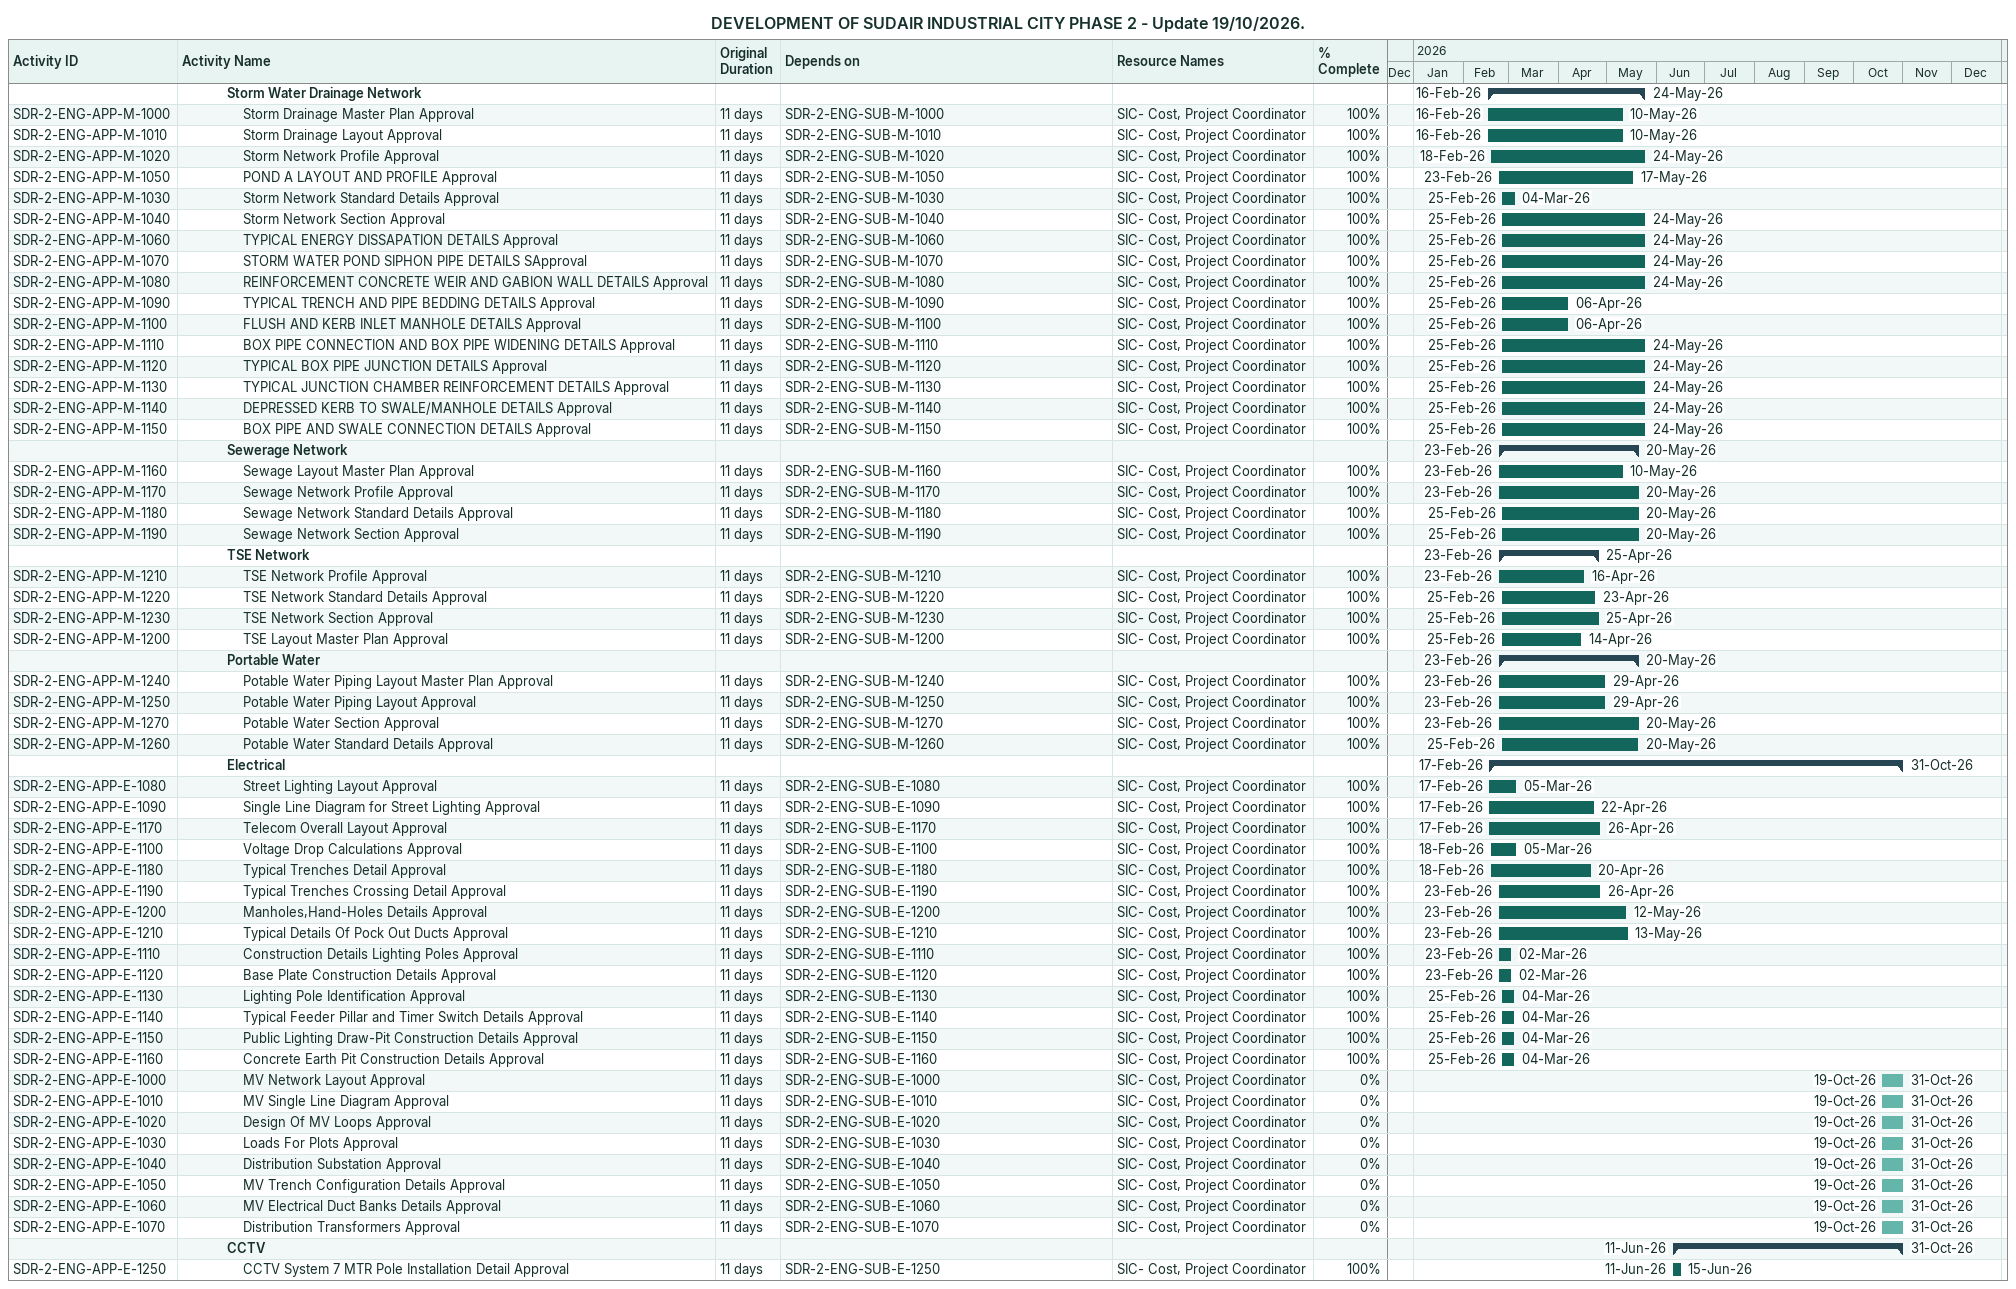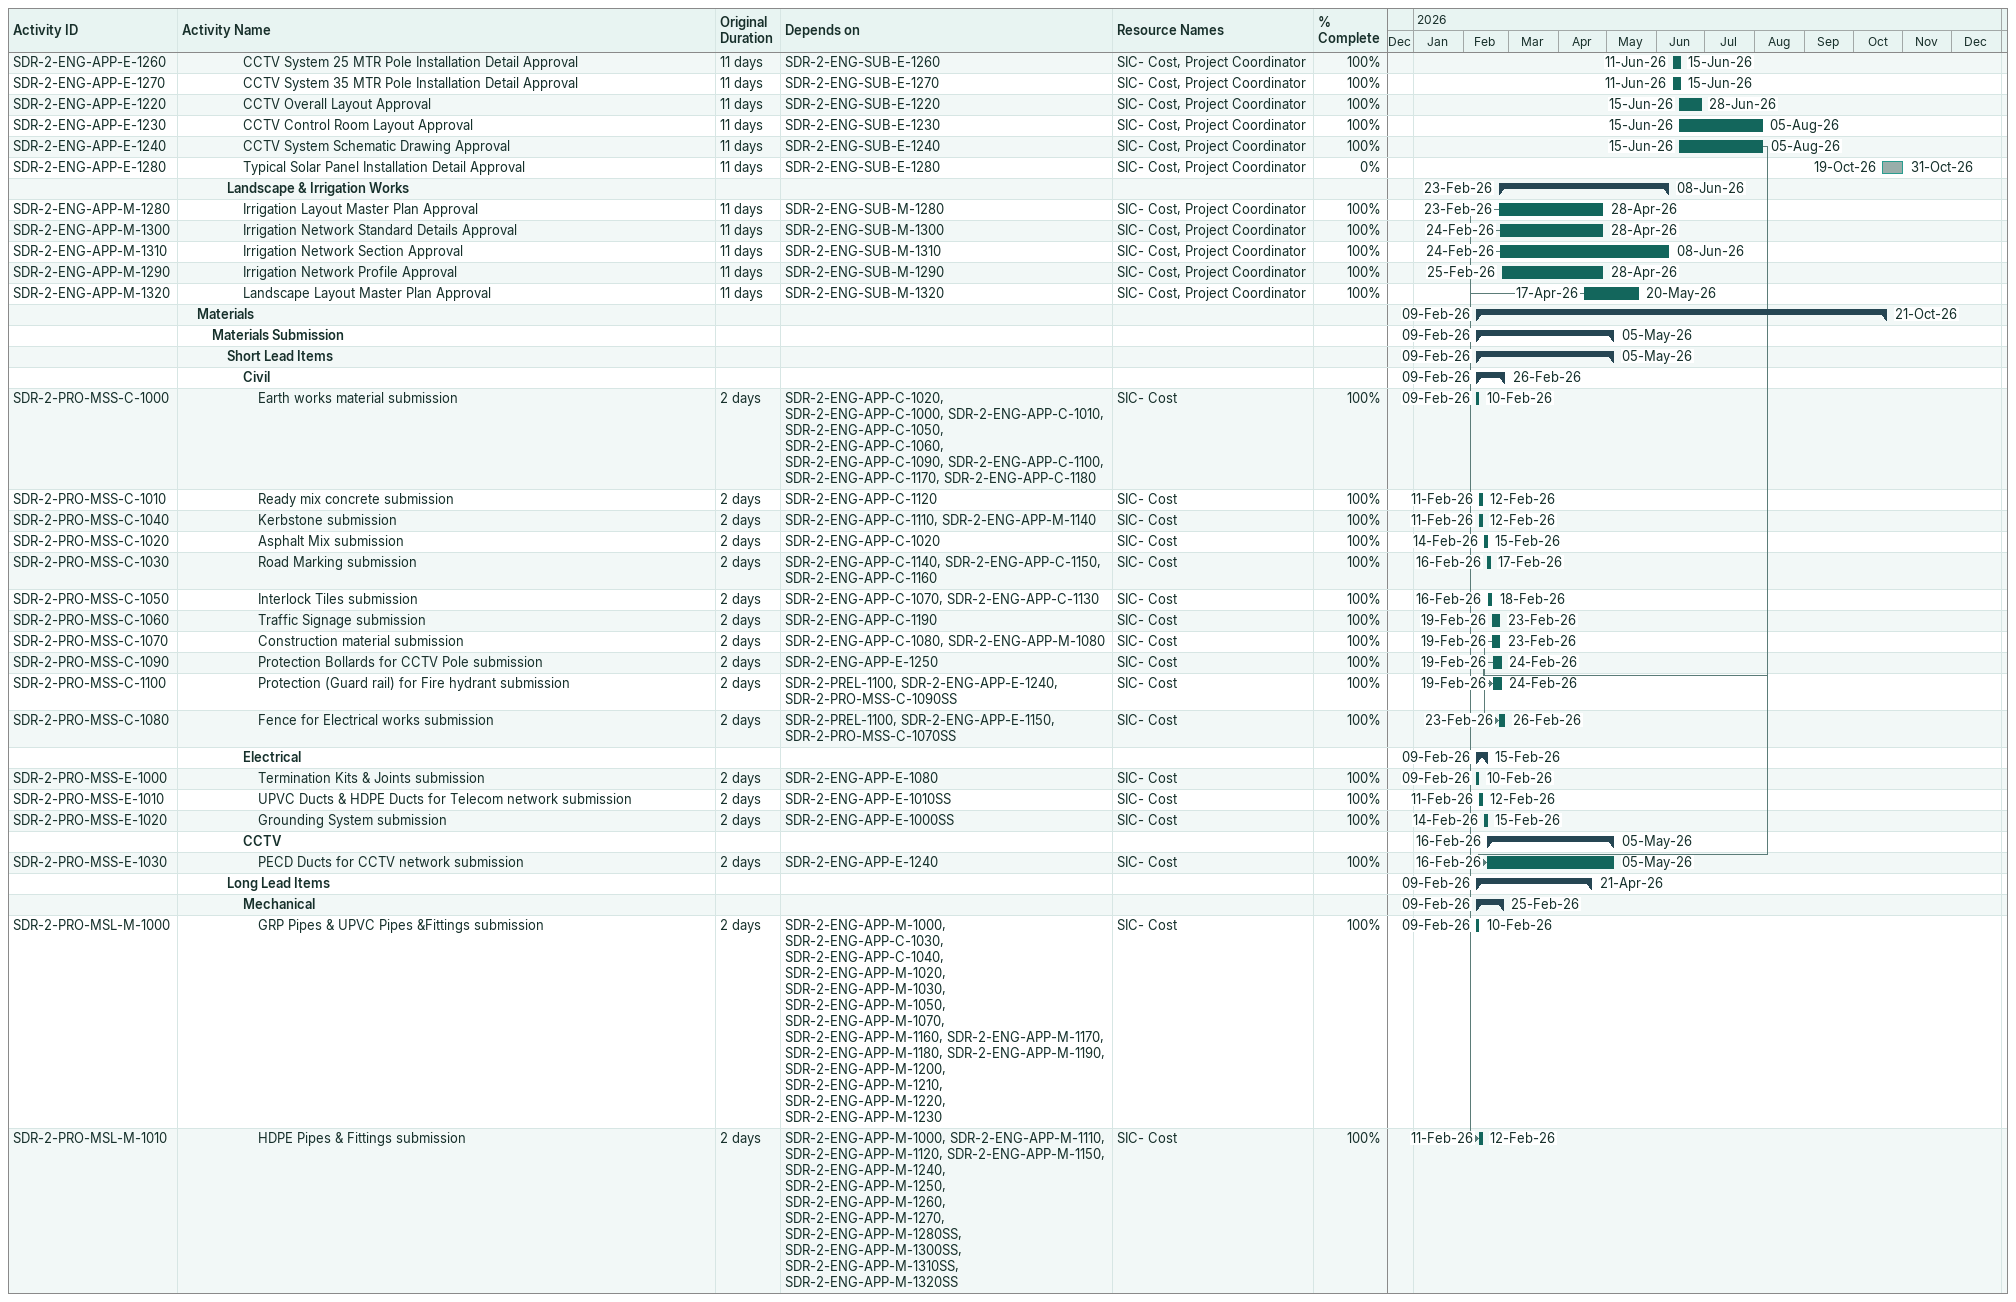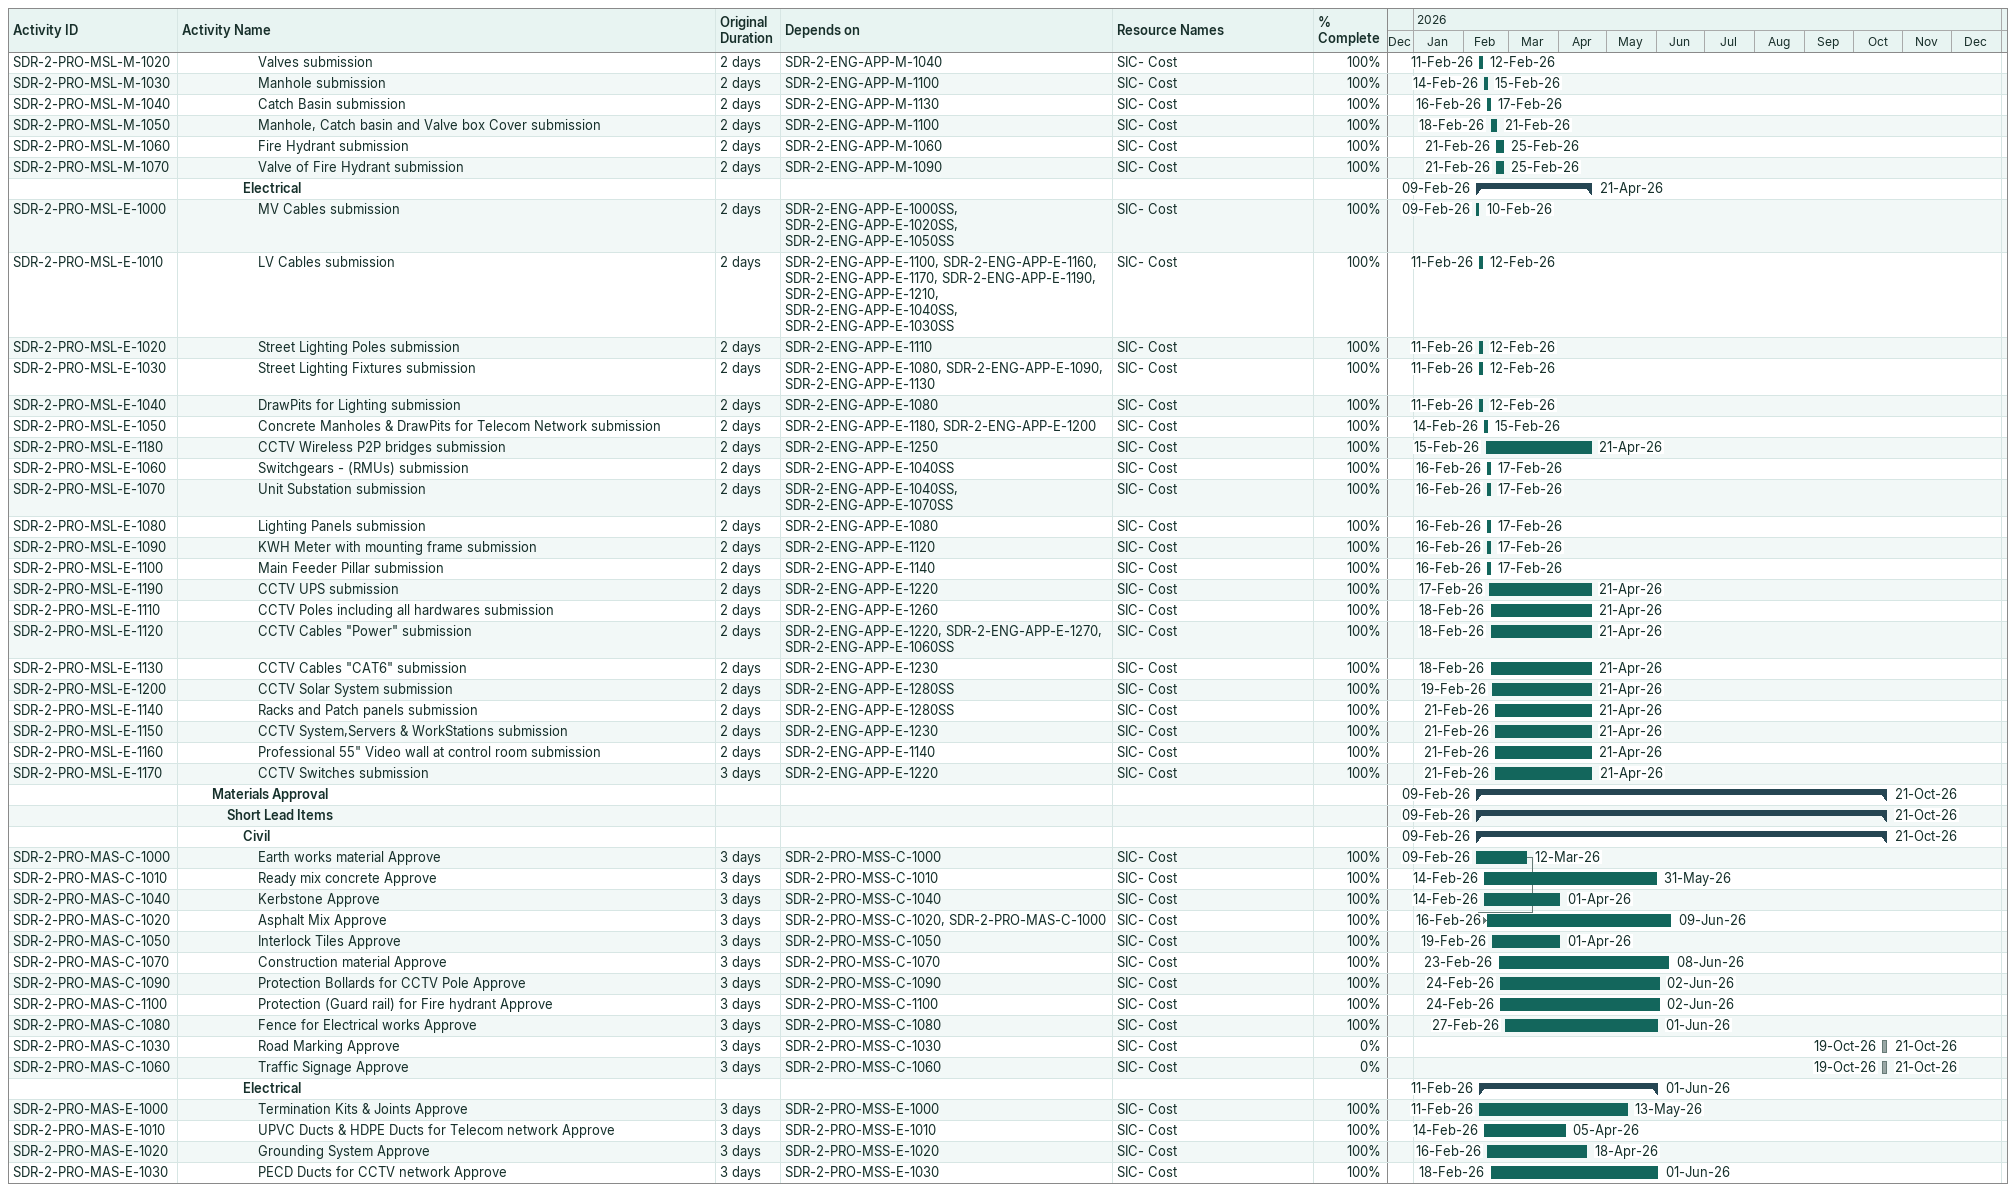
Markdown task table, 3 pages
DEVELOPMENT OF SUDAIR INDUSTRIAL CITY PHASE 2 - Update 19/10/2026.

| ID | Level | Task | Original duration | Start | Finish | Predecessors | Resources | % complete |
|---|---|---|---|---|---|---|---|---|
|  | 4 | **Storm Water Drainage Network** |  | 2026-02-16 | 2026-05-24 |  |  |  |
| SDR-2-ENG-APP-M-1000 | 5 | Storm Drainage Master Plan Approval | 11d | 2026-02-16 | 2026-05-10 | SDR-2-ENG-SUB-M-1000 | SIC- Cost, Project Coordinator | 100 |
| SDR-2-ENG-APP-M-1010 | 5 | Storm Drainage Layout Approval | 11d | 2026-02-16 | 2026-05-10 | SDR-2-ENG-SUB-M-1010 | SIC- Cost, Project Coordinator | 100 |
| SDR-2-ENG-APP-M-1020 | 5 | Storm Network Profile Approval | 11d | 2026-02-18 | 2026-05-24 | SDR-2-ENG-SUB-M-1020 | SIC- Cost, Project Coordinator | 100 |
| SDR-2-ENG-APP-M-1050 | 5 | POND A LAYOUT AND PROFILE Approval | 11d | 2026-02-23 | 2026-05-17 | SDR-2-ENG-SUB-M-1050 | SIC- Cost, Project Coordinator | 100 |
| SDR-2-ENG-APP-M-1030 | 5 | Storm Network Standard Details Approval | 11d | 2026-02-25 | 2026-03-04 | SDR-2-ENG-SUB-M-1030 | SIC- Cost, Project Coordinator | 100 |
| SDR-2-ENG-APP-M-1040 | 5 | Storm Network Section Approval | 11d | 2026-02-25 | 2026-05-24 | SDR-2-ENG-SUB-M-1040 | SIC- Cost, Project Coordinator | 100 |
| SDR-2-ENG-APP-M-1060 | 5 | TYPICAL ENERGY DISSAPATION DETAILS Approval | 11d | 2026-02-25 | 2026-05-24 | SDR-2-ENG-SUB-M-1060 | SIC- Cost, Project Coordinator | 100 |
| SDR-2-ENG-APP-M-1070 | 5 | STORM WATER POND SIPHON PIPE DETAILS SApproval | 11d | 2026-02-25 | 2026-05-24 | SDR-2-ENG-SUB-M-1070 | SIC- Cost, Project Coordinator | 100 |
| SDR-2-ENG-APP-M-1080 | 5 | REINFORCEMENT CONCRETE WEIR AND GABION WALL DETAILS Approval | 11d | 2026-02-25 | 2026-05-24 | SDR-2-ENG-SUB-M-1080 | SIC- Cost, Project Coordinator | 100 |
| SDR-2-ENG-APP-M-1090 | 5 | TYPICAL TRENCH AND PIPE BEDDING DETAILS Approval | 11d | 2026-02-25 | 2026-04-06 | SDR-2-ENG-SUB-M-1090 | SIC- Cost, Project Coordinator | 100 |
| SDR-2-ENG-APP-M-1100 | 5 | FLUSH AND KERB INLET MANHOLE DETAILS Approval | 11d | 2026-02-25 | 2026-04-06 | SDR-2-ENG-SUB-M-1100 | SIC- Cost, Project Coordinator | 100 |
| SDR-2-ENG-APP-M-1110 | 5 | BOX PIPE CONNECTION AND BOX PIPE WIDENING DETAILS Approval | 11d | 2026-02-25 | 2026-05-24 | SDR-2-ENG-SUB-M-1110 | SIC- Cost, Project Coordinator | 100 |
| SDR-2-ENG-APP-M-1120 | 5 | TYPICAL BOX PIPE JUNCTION DETAILS Approval | 11d | 2026-02-25 | 2026-05-24 | SDR-2-ENG-SUB-M-1120 | SIC- Cost, Project Coordinator | 100 |
| SDR-2-ENG-APP-M-1130 | 5 | TYPICAL JUNCTION CHAMBER REINFORCEMENT DETAILS Approval | 11d | 2026-02-25 | 2026-05-24 | SDR-2-ENG-SUB-M-1130 | SIC- Cost, Project Coordinator | 100 |
| SDR-2-ENG-APP-M-1140 | 5 | DEPRESSED KERB TO SWALE/MANHOLE DETAILS Approval | 11d | 2026-02-25 | 2026-05-24 | SDR-2-ENG-SUB-M-1140 | SIC- Cost, Project Coordinator | 100 |
| SDR-2-ENG-APP-M-1150 | 5 | BOX PIPE AND SWALE CONNECTION DETAILS Approval | 11d | 2026-02-25 | 2026-05-24 | SDR-2-ENG-SUB-M-1150 | SIC- Cost, Project Coordinator | 100 |
|  | 4 | **Sewerage Network** |  | 2026-02-23 | 2026-05-20 |  |  |  |
| SDR-2-ENG-APP-M-1160 | 5 | Sewage Layout Master Plan Approval | 11d | 2026-02-23 | 2026-05-10 | SDR-2-ENG-SUB-M-1160 | SIC- Cost, Project Coordinator | 100 |
| SDR-2-ENG-APP-M-1170 | 5 | Sewage Network Profile Approval | 11d | 2026-02-23 | 2026-05-20 | SDR-2-ENG-SUB-M-1170 | SIC- Cost, Project Coordinator | 100 |
| SDR-2-ENG-APP-M-1180 | 5 | Sewage Network Standard Details Approval | 11d | 2026-02-25 | 2026-05-20 | SDR-2-ENG-SUB-M-1180 | SIC- Cost, Project Coordinator | 100 |
| SDR-2-ENG-APP-M-1190 | 5 | Sewage Network Section Approval | 11d | 2026-02-25 | 2026-05-20 | SDR-2-ENG-SUB-M-1190 | SIC- Cost, Project Coordinator | 100 |
|  | 4 | **TSE Network** |  | 2026-02-23 | 2026-04-25 |  |  |  |
| SDR-2-ENG-APP-M-1210 | 5 | TSE Network Profile Approval | 11d | 2026-02-23 | 2026-04-16 | SDR-2-ENG-SUB-M-1210 | SIC- Cost, Project Coordinator | 100 |
| SDR-2-ENG-APP-M-1220 | 5 | TSE Network Standard Details Approval | 11d | 2026-02-25 | 2026-04-23 | SDR-2-ENG-SUB-M-1220 | SIC- Cost, Project Coordinator | 100 |
| SDR-2-ENG-APP-M-1230 | 5 | TSE Network Section Approval | 11d | 2026-02-25 | 2026-04-25 | SDR-2-ENG-SUB-M-1230 | SIC- Cost, Project Coordinator | 100 |
| SDR-2-ENG-APP-M-1200 | 5 | TSE Layout Master Plan Approval | 11d | 2026-02-25 | 2026-04-14 | SDR-2-ENG-SUB-M-1200 | SIC- Cost, Project Coordinator | 100 |
|  | 4 | **Portable Water** |  | 2026-02-23 | 2026-05-20 |  |  |  |
| SDR-2-ENG-APP-M-1240 | 5 | Potable Water Piping Layout Master Plan Approval | 11d | 2026-02-23 | 2026-04-29 | SDR-2-ENG-SUB-M-1240 | SIC- Cost, Project Coordinator | 100 |
| SDR-2-ENG-APP-M-1250 | 5 | Potable Water Piping Layout Approval | 11d | 2026-02-23 | 2026-04-29 | SDR-2-ENG-SUB-M-1250 | SIC- Cost, Project Coordinator | 100 |
| SDR-2-ENG-APP-M-1270 | 5 | Potable Water Section Approval | 11d | 2026-02-23 | 2026-05-20 | SDR-2-ENG-SUB-M-1270 | SIC- Cost, Project Coordinator | 100 |
| SDR-2-ENG-APP-M-1260 | 5 | Potable Water Standard Details Approval | 11d | 2026-02-25 | 2026-05-20 | SDR-2-ENG-SUB-M-1260 | SIC- Cost, Project Coordinator | 100 |
|  | 4 | **Electrical** |  | 2026-02-17 | 2026-10-31 |  |  |  |
| SDR-2-ENG-APP-E-1080 | 5 | Street Lighting Layout Approval | 11d | 2026-02-17 | 2026-03-05 | SDR-2-ENG-SUB-E-1080 | SIC- Cost, Project Coordinator | 100 |
| SDR-2-ENG-APP-E-1090 | 5 | Single Line Diagram for Street Lighting Approval | 11d | 2026-02-17 | 2026-04-22 | SDR-2-ENG-SUB-E-1090 | SIC- Cost, Project Coordinator | 100 |
| SDR-2-ENG-APP-E-1170 | 5 | Telecom Overall Layout Approval | 11d | 2026-02-17 | 2026-04-26 | SDR-2-ENG-SUB-E-1170 | SIC- Cost, Project Coordinator | 100 |
| SDR-2-ENG-APP-E-1100 | 5 | Voltage Drop Calculations Approval | 11d | 2026-02-18 | 2026-03-05 | SDR-2-ENG-SUB-E-1100 | SIC- Cost, Project Coordinator | 100 |
| SDR-2-ENG-APP-E-1180 | 5 | Typical Trenches Detail Approval | 11d | 2026-02-18 | 2026-04-20 | SDR-2-ENG-SUB-E-1180 | SIC- Cost, Project Coordinator | 100 |
| SDR-2-ENG-APP-E-1190 | 5 | Typical Trenches Crossing Detail Approval | 11d | 2026-02-23 | 2026-04-26 | SDR-2-ENG-SUB-E-1190 | SIC- Cost, Project Coordinator | 100 |
| SDR-2-ENG-APP-E-1200 | 5 | Manholes,Hand-Holes Details Approval | 11d | 2026-02-23 | 2026-05-12 | SDR-2-ENG-SUB-E-1200 | SIC- Cost, Project Coordinator | 100 |
| SDR-2-ENG-APP-E-1210 | 5 | Typical Details Of Pock Out Ducts Approval | 11d | 2026-02-23 | 2026-05-13 | SDR-2-ENG-SUB-E-1210 | SIC- Cost, Project Coordinator | 100 |
| SDR-2-ENG-APP-E-1110 | 5 | Construction Details Lighting Poles Approval | 11d | 2026-02-23 | 2026-03-02 | SDR-2-ENG-SUB-E-1110 | SIC- Cost, Project Coordinator | 100 |
| SDR-2-ENG-APP-E-1120 | 5 | Base Plate Construction Details Approval | 11d | 2026-02-23 | 2026-03-02 | SDR-2-ENG-SUB-E-1120 | SIC- Cost, Project Coordinator | 100 |
| SDR-2-ENG-APP-E-1130 | 5 | Lighting Pole Identification Approval | 11d | 2026-02-25 | 2026-03-04 | SDR-2-ENG-SUB-E-1130 | SIC- Cost, Project Coordinator | 100 |
| SDR-2-ENG-APP-E-1140 | 5 | Typical Feeder Pillar and Timer Switch Details Approval | 11d | 2026-02-25 | 2026-03-04 | SDR-2-ENG-SUB-E-1140 | SIC- Cost, Project Coordinator | 100 |
| SDR-2-ENG-APP-E-1150 | 5 | Public Lighting Draw-Pit Construction Details Approval | 11d | 2026-02-25 | 2026-03-04 | SDR-2-ENG-SUB-E-1150 | SIC- Cost, Project Coordinator | 100 |
| SDR-2-ENG-APP-E-1160 | 5 | Concrete Earth Pit Construction Details Approval | 11d | 2026-02-25 | 2026-03-04 | SDR-2-ENG-SUB-E-1160 | SIC- Cost, Project Coordinator | 100 |
| SDR-2-ENG-APP-E-1000 | 5 | MV Network Layout Approval | 11d | 2026-10-19 | 2026-10-31 | SDR-2-ENG-SUB-E-1000 | SIC- Cost, Project Coordinator | 0 |
| SDR-2-ENG-APP-E-1010 | 5 | MV Single Line Diagram Approval | 11d | 2026-10-19 | 2026-10-31 | SDR-2-ENG-SUB-E-1010 | SIC- Cost, Project Coordinator | 0 |
| SDR-2-ENG-APP-E-1020 | 5 | Design Of MV Loops Approval | 11d | 2026-10-19 | 2026-10-31 | SDR-2-ENG-SUB-E-1020 | SIC- Cost, Project Coordinator | 0 |
| SDR-2-ENG-APP-E-1030 | 5 | Loads For Plots Approval | 11d | 2026-10-19 | 2026-10-31 | SDR-2-ENG-SUB-E-1030 | SIC- Cost, Project Coordinator | 0 |
| SDR-2-ENG-APP-E-1040 | 5 | Distribution Substation Approval | 11d | 2026-10-19 | 2026-10-31 | SDR-2-ENG-SUB-E-1040 | SIC- Cost, Project Coordinator | 0 |
| SDR-2-ENG-APP-E-1050 | 5 | MV Trench Configuration Details Approval | 11d | 2026-10-19 | 2026-10-31 | SDR-2-ENG-SUB-E-1050 | SIC- Cost, Project Coordinator | 0 |
| SDR-2-ENG-APP-E-1060 | 5 | MV Electrical Duct Banks Details Approval | 11d | 2026-10-19 | 2026-10-31 | SDR-2-ENG-SUB-E-1060 | SIC- Cost, Project Coordinator | 0 |
| SDR-2-ENG-APP-E-1070 | 5 | Distribution Transformers Approval | 11d | 2026-10-19 | 2026-10-31 | SDR-2-ENG-SUB-E-1070 | SIC- Cost, Project Coordinator | 0 |
|  | 4 | **CCTV** |  | 2026-06-11 | 2026-10-31 |  |  |  |
| SDR-2-ENG-APP-E-1250 | 5 | CCTV System 7 MTR Pole Installation Detail Approval | 11d | 2026-06-11 | 2026-06-15 | SDR-2-ENG-SUB-E-1250 | SIC- Cost, Project Coordinator | 100 |
| SDR-2-ENG-APP-E-1260 | 5 | CCTV System 25 MTR Pole Installation Detail Approval | 11d | 2026-06-11 | 2026-06-15 | SDR-2-ENG-SUB-E-1260 | SIC- Cost, Project Coordinator | 100 |
| SDR-2-ENG-APP-E-1270 | 5 | CCTV System 35 MTR Pole Installation Detail Approval | 11d | 2026-06-11 | 2026-06-15 | SDR-2-ENG-SUB-E-1270 | SIC- Cost, Project Coordinator | 100 |
| SDR-2-ENG-APP-E-1220 | 5 | CCTV Overall Layout Approval | 11d | 2026-06-15 | 2026-06-28 | SDR-2-ENG-SUB-E-1220 | SIC- Cost, Project Coordinator | 100 |
| SDR-2-ENG-APP-E-1230 | 5 | CCTV Control Room Layout Approval | 11d | 2026-06-15 | 2026-08-05 | SDR-2-ENG-SUB-E-1230 | SIC- Cost, Project Coordinator | 100 |
| SDR-2-ENG-APP-E-1240 | 5 | CCTV System Schematic Drawing Approval | 11d | 2026-06-15 | 2026-08-05 | SDR-2-ENG-SUB-E-1240 | SIC- Cost, Project Coordinator | 100 |
| SDR-2-ENG-APP-E-1280 | 5 | Typical Solar Panel Installation Detail Approval | 11d | 2026-10-19 | 2026-10-31 | SDR-2-ENG-SUB-E-1280 | SIC- Cost, Project Coordinator | 0 |
|  | 4 | **Landscape & Irrigation Works** |  | 2026-02-23 | 2026-06-08 |  |  |  |
| SDR-2-ENG-APP-M-1280 | 5 | Irrigation Layout Master Plan Approval | 11d | 2026-02-23 | 2026-04-28 | SDR-2-ENG-SUB-M-1280 | SIC- Cost, Project Coordinator | 100 |
| SDR-2-ENG-APP-M-1300 | 5 | Irrigation Network Standard Details Approval | 11d | 2026-02-24 | 2026-04-28 | SDR-2-ENG-SUB-M-1300 | SIC- Cost, Project Coordinator | 100 |
| SDR-2-ENG-APP-M-1310 | 5 | Irrigation Network Section Approval | 11d | 2026-02-24 | 2026-06-08 | SDR-2-ENG-SUB-M-1310 | SIC- Cost, Project Coordinator | 100 |
| SDR-2-ENG-APP-M-1290 | 5 | Irrigation Network Profile Approval | 11d | 2026-02-25 | 2026-04-28 | SDR-2-ENG-SUB-M-1290 | SIC- Cost, Project Coordinator | 100 |
| SDR-2-ENG-APP-M-1320 | 5 | Landscape Layout Master Plan Approval | 11d | 2026-04-17 | 2026-05-20 | SDR-2-ENG-SUB-M-1320 | SIC- Cost, Project Coordinator | 100 |
|  | 2 | **Materials** |  | 2026-02-09 | 2026-10-21 |  |  |  |
|  | 3 | **Materials Submission** |  | 2026-02-09 | 2026-05-05 |  |  |  |
|  | 4 | **Short Lead Items** |  | 2026-02-09 | 2026-05-05 |  |  |  |
|  | 5 | **Civil** |  | 2026-02-09 | 2026-02-26 |  |  |  |
| SDR-2-PRO-MSS-C-1000 | 6 | Earth works material submission | 2d | 2026-02-09 | 2026-02-10 | SDR-2-ENG-APP-C-1020, SDR-2-ENG-APP-C-1000, SDR-2-ENG-APP-C-1010, SDR-2-ENG-APP-C-1050, SDR-2-ENG-APP-C-1060, SDR-2-ENG-APP-C-1090, SDR-2-ENG-APP-C-1100, SDR-2-ENG-APP-C-1170, SDR-2-ENG-APP-C-1180 | SIC- Cost | 100 |
| SDR-2-PRO-MSS-C-1010 | 6 | Ready mix concrete submission | 2d | 2026-02-11 | 2026-02-12 | SDR-2-ENG-APP-C-1120 | SIC- Cost | 100 |
| SDR-2-PRO-MSS-C-1040 | 6 | Kerbstone submission | 2d | 2026-02-11 | 2026-02-12 | SDR-2-ENG-APP-C-1110, SDR-2-ENG-APP-M-1140 | SIC- Cost | 100 |
| SDR-2-PRO-MSS-C-1020 | 6 | Asphalt Mix submission | 2d | 2026-02-14 | 2026-02-15 | SDR-2-ENG-APP-C-1020 | SIC- Cost | 100 |
| SDR-2-PRO-MSS-C-1030 | 6 | Road Marking submission | 2d | 2026-02-16 | 2026-02-17 | SDR-2-ENG-APP-C-1140, SDR-2-ENG-APP-C-1150, SDR-2-ENG-APP-C-1160 | SIC- Cost | 100 |
| SDR-2-PRO-MSS-C-1050 | 6 | Interlock Tiles submission | 2d | 2026-02-16 | 2026-02-18 | SDR-2-ENG-APP-C-1070, SDR-2-ENG-APP-C-1130 | SIC- Cost | 100 |
| SDR-2-PRO-MSS-C-1060 | 6 | Traffic Signage submission | 2d | 2026-02-19 | 2026-02-23 | SDR-2-ENG-APP-C-1190 | SIC- Cost | 100 |
| SDR-2-PRO-MSS-C-1070 | 6 | Construction material submission | 2d | 2026-02-19 | 2026-02-23 | SDR-2-ENG-APP-C-1080, SDR-2-ENG-APP-M-1080 | SIC- Cost | 100 |
| SDR-2-PRO-MSS-C-1090 | 6 | Protection Bollards for CCTV Pole submission | 2d | 2026-02-19 | 2026-02-24 | SDR-2-ENG-APP-E-1250 | SIC- Cost | 100 |
| SDR-2-PRO-MSS-C-1100 | 6 | Protection (Guard rail) for Fire hydrant submission | 2d | 2026-02-19 | 2026-02-24 | SDR-2-PREL-1100, SDR-2-ENG-APP-E-1240, SDR-2-PRO-MSS-C-1090SS | SIC- Cost | 100 |
| SDR-2-PRO-MSS-C-1080 | 6 | Fence for Electrical works submission | 2d | 2026-02-23 | 2026-02-26 | SDR-2-PREL-1100, SDR-2-ENG-APP-E-1150, SDR-2-PRO-MSS-C-1070SS | SIC- Cost | 100 |
|  | 5 | **Electrical** |  | 2026-02-09 | 2026-02-15 |  |  |  |
| SDR-2-PRO-MSS-E-1000 | 6 | Termination Kits & Joints submission | 2d | 2026-02-09 | 2026-02-10 | SDR-2-ENG-APP-E-1080 | SIC- Cost | 100 |
| SDR-2-PRO-MSS-E-1010 | 6 | UPVC Ducts & HDPE Ducts for Telecom network submission | 2d | 2026-02-11 | 2026-02-12 | SDR-2-ENG-APP-E-1010SS | SIC- Cost | 100 |
| SDR-2-PRO-MSS-E-1020 | 6 | Grounding System submission | 2d | 2026-02-14 | 2026-02-15 | SDR-2-ENG-APP-E-1000SS | SIC- Cost | 100 |
|  | 5 | **CCTV** |  | 2026-02-16 | 2026-05-05 |  |  |  |
| SDR-2-PRO-MSS-E-1030 | 6 | PECD Ducts for CCTV network submission | 2d | 2026-02-16 | 2026-05-05 | SDR-2-ENG-APP-E-1240 | SIC- Cost | 100 |
|  | 4 | **Long Lead Items** |  | 2026-02-09 | 2026-04-21 |  |  |  |
|  | 5 | **Mechanical** |  | 2026-02-09 | 2026-02-25 |  |  |  |
| SDR-2-PRO-MSL-M-1000 | 6 | GRP Pipes & UPVC Pipes &Fittings submission | 2d | 2026-02-09 | 2026-02-10 | SDR-2-ENG-APP-M-1000, SDR-2-ENG-APP-C-1030, SDR-2-ENG-APP-C-1040, SDR-2-ENG-APP-M-1020, SDR-2-ENG-APP-M-1030, SDR-2-ENG-APP-M-1050, SDR-2-ENG-APP-M-1070, SDR-2-ENG-APP-M-1160, SDR-2-ENG-APP-M-1170, SDR-2-ENG-APP-M-1180, SDR-2-ENG-APP-M-1190, SDR-2-ENG-APP-M-1200, SDR-2-ENG-APP-M-1210, SDR-2-ENG-APP-M-1220, SDR-2-ENG-APP-M-1230 | SIC- Cost | 100 |
| SDR-2-PRO-MSL-M-1010 | 6 | HDPE Pipes & Fittings submission | 2d | 2026-02-11 | 2026-02-12 | SDR-2-ENG-APP-M-1000, SDR-2-ENG-APP-M-1110, SDR-2-ENG-APP-M-1120, SDR-2-ENG-APP-M-1150, SDR-2-ENG-APP-M-1240, SDR-2-ENG-APP-M-1250, SDR-2-ENG-APP-M-1260, SDR-2-ENG-APP-M-1270, SDR-2-ENG-APP-M-1280SS, SDR-2-ENG-APP-M-1300SS, SDR-2-ENG-APP-M-1310SS, SDR-2-ENG-APP-M-1320SS | SIC- Cost | 100 |
| SDR-2-PRO-MSL-M-1020 | 6 | Valves submission | 2d | 2026-02-11 | 2026-02-12 | SDR-2-ENG-APP-M-1040 | SIC- Cost | 100 |
| SDR-2-PRO-MSL-M-1030 | 6 | Manhole submission | 2d | 2026-02-14 | 2026-02-15 | SDR-2-ENG-APP-M-1100 | SIC- Cost | 100 |
| SDR-2-PRO-MSL-M-1040 | 6 | Catch Basin submission | 2d | 2026-02-16 | 2026-02-17 | SDR-2-ENG-APP-M-1130 | SIC- Cost | 100 |
| SDR-2-PRO-MSL-M-1050 | 6 | Manhole, Catch basin and Valve box Cover submission | 2d | 2026-02-18 | 2026-02-21 | SDR-2-ENG-APP-M-1100 | SIC- Cost | 100 |
| SDR-2-PRO-MSL-M-1060 | 6 | Fire Hydrant submission | 2d | 2026-02-21 | 2026-02-25 | SDR-2-ENG-APP-M-1060 | SIC- Cost | 100 |
| SDR-2-PRO-MSL-M-1070 | 6 | Valve of Fire Hydrant submission | 2d | 2026-02-21 | 2026-02-25 | SDR-2-ENG-APP-M-1090 | SIC- Cost | 100 |
|  | 5 | **Electrical** |  | 2026-02-09 | 2026-04-21 |  |  |  |
| SDR-2-PRO-MSL-E-1000 | 6 | MV Cables submission | 2d | 2026-02-09 | 2026-02-10 | SDR-2-ENG-APP-E-1000SS, SDR-2-ENG-APP-E-1020SS, SDR-2-ENG-APP-E-1050SS | SIC- Cost | 100 |
| SDR-2-PRO-MSL-E-1010 | 6 | LV Cables submission | 2d | 2026-02-11 | 2026-02-12 | SDR-2-ENG-APP-E-1100, SDR-2-ENG-APP-E-1160, SDR-2-ENG-APP-E-1170, SDR-2-ENG-APP-E-1190, SDR-2-ENG-APP-E-1210, SDR-2-ENG-APP-E-1040SS, SDR-2-ENG-APP-E-1030SS | SIC- Cost | 100 |
| SDR-2-PRO-MSL-E-1020 | 6 | Street Lighting Poles submission | 2d | 2026-02-11 | 2026-02-12 | SDR-2-ENG-APP-E-1110 | SIC- Cost | 100 |
| SDR-2-PRO-MSL-E-1030 | 6 | Street Lighting Fixtures submission | 2d | 2026-02-11 | 2026-02-12 | SDR-2-ENG-APP-E-1080, SDR-2-ENG-APP-E-1090, SDR-2-ENG-APP-E-1130 | SIC- Cost | 100 |
| SDR-2-PRO-MSL-E-1040 | 6 | DrawPits for Lighting submission | 2d | 2026-02-11 | 2026-02-12 | SDR-2-ENG-APP-E-1080 | SIC- Cost | 100 |
| SDR-2-PRO-MSL-E-1050 | 6 | Concrete Manholes & DrawPits for Telecom Network submission | 2d | 2026-02-14 | 2026-02-15 | SDR-2-ENG-APP-E-1180, SDR-2-ENG-APP-E-1200 | SIC- Cost | 100 |
| SDR-2-PRO-MSL-E-1180 | 6 | CCTV Wireless P2P bridges submission | 2d | 2026-02-15 | 2026-04-21 | SDR-2-ENG-APP-E-1250 | SIC- Cost | 100 |
| SDR-2-PRO-MSL-E-1060 | 6 | Switchgears - (RMUs) submission | 2d | 2026-02-16 | 2026-02-17 | SDR-2-ENG-APP-E-1040SS | SIC- Cost | 100 |
| SDR-2-PRO-MSL-E-1070 | 6 | Unit Substation submission | 2d | 2026-02-16 | 2026-02-17 | SDR-2-ENG-APP-E-1040SS, SDR-2-ENG-APP-E-1070SS | SIC- Cost | 100 |
| SDR-2-PRO-MSL-E-1080 | 6 | Lighting Panels submission | 2d | 2026-02-16 | 2026-02-17 | SDR-2-ENG-APP-E-1080 | SIC- Cost | 100 |
| SDR-2-PRO-MSL-E-1090 | 6 | KWH Meter with mounting frame submission | 2d | 2026-02-16 | 2026-02-17 | SDR-2-ENG-APP-E-1120 | SIC- Cost | 100 |
| SDR-2-PRO-MSL-E-1100 | 6 | Main Feeder Pillar submission | 2d | 2026-02-16 | 2026-02-17 | SDR-2-ENG-APP-E-1140 | SIC- Cost | 100 |
| SDR-2-PRO-MSL-E-1190 | 6 | CCTV UPS submission | 2d | 2026-02-17 | 2026-04-21 | SDR-2-ENG-APP-E-1220 | SIC- Cost | 100 |
| SDR-2-PRO-MSL-E-1110 | 6 | CCTV Poles including all hardwares submission | 2d | 2026-02-18 | 2026-04-21 | SDR-2-ENG-APP-E-1260 | SIC- Cost | 100 |
| SDR-2-PRO-MSL-E-1120 | 6 | CCTV Cables "Power" submission | 2d | 2026-02-18 | 2026-04-21 | SDR-2-ENG-APP-E-1220, SDR-2-ENG-APP-E-1270, SDR-2-ENG-APP-E-1060SS | SIC- Cost | 100 |
| SDR-2-PRO-MSL-E-1130 | 6 | CCTV Cables "CAT6" submission | 2d | 2026-02-18 | 2026-04-21 | SDR-2-ENG-APP-E-1230 | SIC- Cost | 100 |
| SDR-2-PRO-MSL-E-1200 | 6 | CCTV Solar System submission | 2d | 2026-02-19 | 2026-04-21 | SDR-2-ENG-APP-E-1280SS | SIC- Cost | 100 |
| SDR-2-PRO-MSL-E-1140 | 6 | Racks and Patch panels submission | 2d | 2026-02-21 | 2026-04-21 | SDR-2-ENG-APP-E-1280SS | SIC- Cost | 100 |
| SDR-2-PRO-MSL-E-1150 | 6 | CCTV System,Servers & WorkStations submission | 2d | 2026-02-21 | 2026-04-21 | SDR-2-ENG-APP-E-1230 | SIC- Cost | 100 |
| SDR-2-PRO-MSL-E-1160 | 6 | Professional 55" Video wall at control room submission | 2d | 2026-02-21 | 2026-04-21 | SDR-2-ENG-APP-E-1140 | SIC- Cost | 100 |
| SDR-2-PRO-MSL-E-1170 | 6 | CCTV Switches submission | 3d | 2026-02-21 | 2026-04-21 | SDR-2-ENG-APP-E-1220 | SIC- Cost | 100 |
|  | 3 | **Materials Approval** |  | 2026-02-09 | 2026-10-21 |  |  |  |
|  | 4 | **Short Lead Items** |  | 2026-02-09 | 2026-10-21 |  |  |  |
|  | 5 | **Civil** |  | 2026-02-09 | 2026-10-21 |  |  |  |
| SDR-2-PRO-MAS-C-1000 | 6 | Earth works material Approve | 3d | 2026-02-09 | 2026-03-12 | SDR-2-PRO-MSS-C-1000 | SIC- Cost | 100 |
| SDR-2-PRO-MAS-C-1010 | 6 | Ready mix concrete Approve | 3d | 2026-02-14 | 2026-05-31 | SDR-2-PRO-MSS-C-1010 | SIC- Cost | 100 |
| SDR-2-PRO-MAS-C-1040 | 6 | Kerbstone Approve | 3d | 2026-02-14 | 2026-04-01 | SDR-2-PRO-MSS-C-1040 | SIC- Cost | 100 |
| SDR-2-PRO-MAS-C-1020 | 6 | Asphalt Mix Approve | 3d | 2026-02-16 | 2026-06-09 | SDR-2-PRO-MSS-C-1020, SDR-2-PRO-MAS-C-1000 | SIC- Cost | 100 |
| SDR-2-PRO-MAS-C-1050 | 6 | Interlock Tiles Approve | 3d | 2026-02-19 | 2026-04-01 | SDR-2-PRO-MSS-C-1050 | SIC- Cost | 100 |
| SDR-2-PRO-MAS-C-1070 | 6 | Construction material Approve | 3d | 2026-02-23 | 2026-06-08 | SDR-2-PRO-MSS-C-1070 | SIC- Cost | 100 |
| SDR-2-PRO-MAS-C-1090 | 6 | Protection Bollards for CCTV Pole Approve | 3d | 2026-02-24 | 2026-06-02 | SDR-2-PRO-MSS-C-1090 | SIC- Cost | 100 |
| SDR-2-PRO-MAS-C-1100 | 6 | Protection (Guard rail) for Fire hydrant Approve | 3d | 2026-02-24 | 2026-06-02 | SDR-2-PRO-MSS-C-1100 | SIC- Cost | 100 |
| SDR-2-PRO-MAS-C-1080 | 6 | Fence for Electrical works Approve | 3d | 2026-02-27 | 2026-06-01 | SDR-2-PRO-MSS-C-1080 | SIC- Cost | 100 |
| SDR-2-PRO-MAS-C-1030 | 6 | Road Marking Approve | 3d | 2026-10-19 | 2026-10-21 | SDR-2-PRO-MSS-C-1030 | SIC- Cost | 0 |
| SDR-2-PRO-MAS-C-1060 | 6 | Traffic Signage Approve | 3d | 2026-10-19 | 2026-10-21 | SDR-2-PRO-MSS-C-1060 | SIC- Cost | 0 |
|  | 5 | **Electrical** |  | 2026-02-11 | 2026-06-01 |  |  |  |
| SDR-2-PRO-MAS-E-1000 | 6 | Termination Kits & Joints Approve | 3d | 2026-02-11 | 2026-05-13 | SDR-2-PRO-MSS-E-1000 | SIC- Cost | 100 |
| SDR-2-PRO-MAS-E-1010 | 6 | UPVC Ducts & HDPE Ducts for Telecom network Approve | 3d | 2026-02-14 | 2026-04-05 | SDR-2-PRO-MSS-E-1010 | SIC- Cost | 100 |
| SDR-2-PRO-MAS-E-1020 | 6 | Grounding System Approve | 3d | 2026-02-16 | 2026-04-18 | SDR-2-PRO-MSS-E-1020 | SIC- Cost | 100 |
| SDR-2-PRO-MAS-E-1030 | 6 | PECD Ducts for CCTV network Approve | 3d | 2026-02-18 | 2026-06-01 | SDR-2-PRO-MSS-E-1030 | SIC- Cost | 100 |
